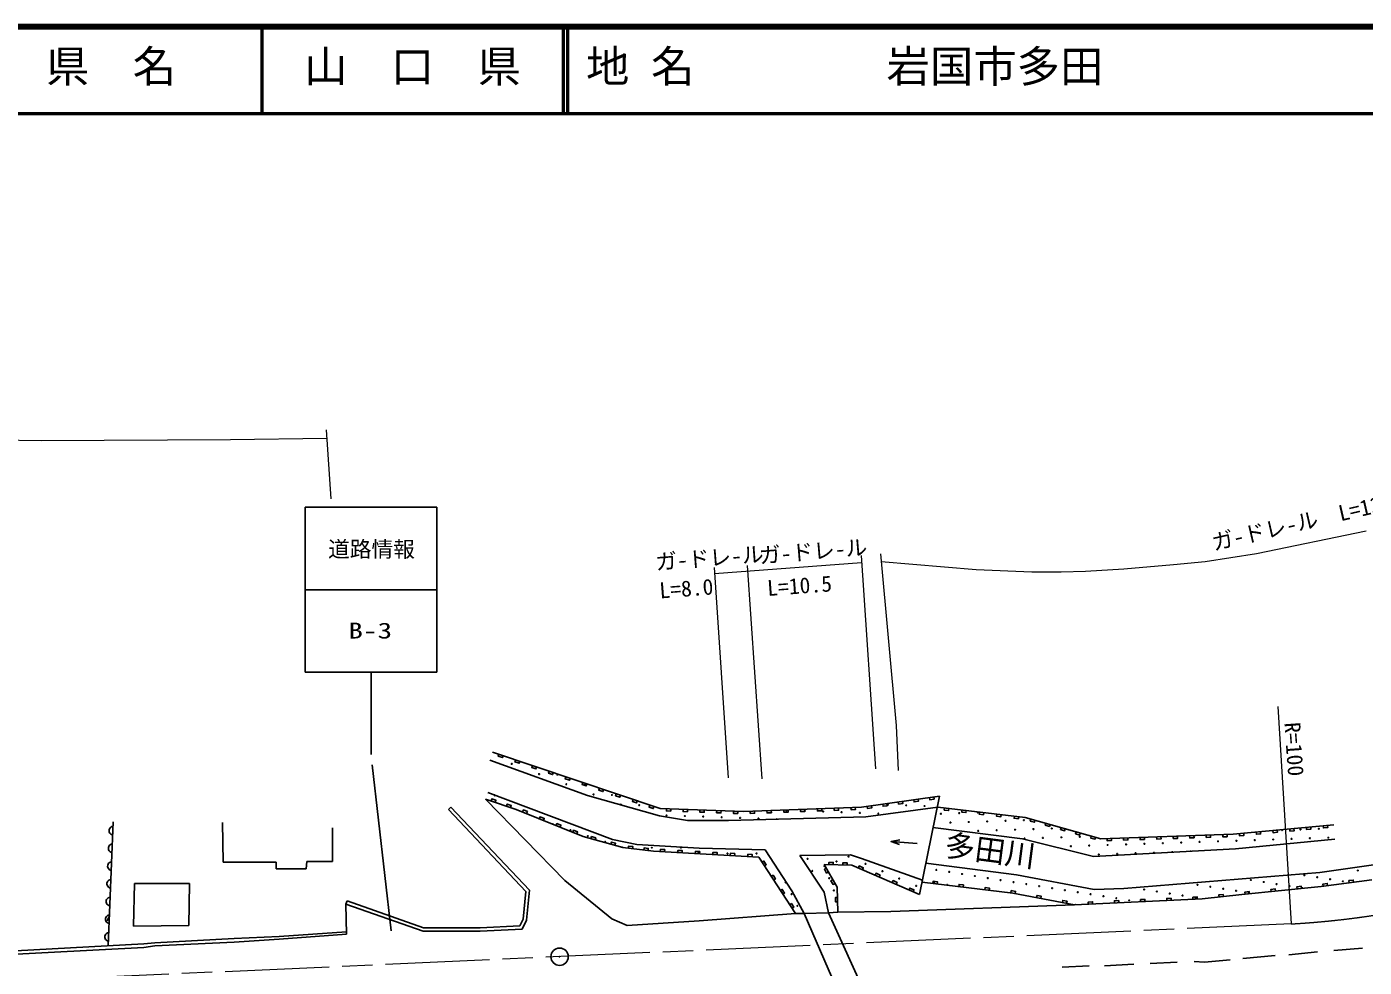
# Model space of a CAD drawing. Units: millimetres, scale not verified. Extents: x 40000 to 680000, y 20000 to 380000.
# Drawn here: x 305912 to 460090, y 271566 to 380000 of the extents above; entities that cross this region are included whole.
import ezdxf
from ezdxf.enums import TextEntityAlignment as Align

# ---------------------------------------------------------------- set-up
doc = ezdxf.new("R2010")
doc.units = ezdxf.units.MM
doc.header["$LTSCALE"] = 1000
doc.linetypes.add('CHAIN', pattern=[18.5, 12, -1.5, 3.5, -1.5])
for name, color, linetype, lineweight in [('M-BGD', 7, 'Continuous', 25), ('M-BMK', 2, 'CHAIN', 13), ('M-BMK-SRVR', 3, 'Continuous', 25), ('M-STR-HTXT', 7, 'Continuous', 13), ('M-STR-STRC', 7, 'Continuous', 25), ('M-TTL', 2, 'Continuous', 140), ('M-TTL-LINE', 7, 'Continuous', 50), ('S-TTL-TXT', 7, 'Continuous', 13)]:
    doc.layers.add(name, color=color, linetype=linetype, lineweight=lineweight)
doc.styles.add('ＭＳ ゴシック', font='')
doc.styles.get('ＭＳ ゴシック').set_extended_font_data('MS Gothic')

# ---------------------------------------------------------------- blocks, each defined once
blk = doc.blocks.new('BUHIN9')
at = {"layer": 'M-BGD'}
blk.add_lwpolyline([(-233, 443), (-112, 461), (2, 453), (144, 420), (248, 351), (334, 263), (406, 126), (429, 5), (427, -120), (375, -257), (317, -356), (233, -443)], dxfattribs=at)
blk = doc.blocks.new('BUHIN18')
at = {"layer": 'M-BGD'}
blk.add_lwpolyline([(245, 49), (196, 294), (-294, 196), (-245, -49)], dxfattribs=at)
blk = doc.blocks.new('BUHIN19')
at = {"layer": 'M-BGD'}
blk.add_lwpolyline([(221, 117), (103, 338), (-338, 103), (-221, -117)], dxfattribs=at)
blk = doc.blocks.new('BUHIN20')
at = {"layer": 'M-BGD'}
blk.add_lwpolyline([(212, 133), (79, 345), (-345, 79), (-212, -133)], dxfattribs=at)
blk = doc.blocks.new('BUHIN21')
at = {"layer": 'M-BGD'}
blk.add_lwpolyline([(197, 154), (43, 351), (-351, 43), (-197, -154)], dxfattribs=at)
blk = doc.blocks.new('BUHIN22')
at = {"layer": 'M-BGD'}
blk.add_lwpolyline([(230, 99), (131, 328), (-328, 131), (-230, -99)], dxfattribs=at)
blk = doc.blocks.new('BUHIN23')
at = {"layer": 'M-BGD'}
blk.add_lwpolyline([(242, 62), (181, 304), (-304, 181), (-242, -62)], dxfattribs=at)
blk = doc.blocks.new('BUHIN24')
at = {"layer": 'M-BGD'}
blk.add_lwpolyline([(212, 132), (80, 344), (-344, 80), (-212, -132)], dxfattribs=at)
blk = doc.blocks.new('BUHIN25')
at = {"layer": 'M-BGD'}
blk.add_lwpolyline([(204, 145), (59, 349), (-349, 59), (-204, -145)], dxfattribs=at)
blk = doc.blocks.new('BUHIN26')
at = {"layer": 'M-BGD'}
blk.add_lwpolyline([(-248, -28), (-220, -277), (277, -220), (248, 28)], dxfattribs=at)
blk = doc.blocks.new('BUHIN27')
at = {"layer": 'M-BGD'}
blk.add_lwpolyline([(-220, -119), (-100, -339), (339, -100), (220, 119)], dxfattribs=at)
blk = doc.blocks.new('BUHIN28')
at = {"layer": 'M-BGD'}
blk.add_lwpolyline([(217, -124), (341, 92), (-92, 341), (-217, 124)], dxfattribs=at)
blk = doc.blocks.new('BUHIN30')
at = {"layer": 'M-BGD'}
blk.add_lwpolyline([(-223, 114), (-336, -109), (109, -336), (223, -114)], dxfattribs=at)
blk = doc.blocks.new('BUHIN31')
at = {"layer": 'M-BGD'}
blk.add_lwpolyline([(-223, -113), (-110, -336), (336, -110), (223, 113)], dxfattribs=at)
blk = doc.blocks.new('BUHIN32')
at = {"layer": 'M-BGD'}
blk.add_lwpolyline([(-230, -99), (-131, -328), (328, -131), (230, 99)], dxfattribs=at)
blk = doc.blocks.new('BUHIN33')
at = {"layer": 'M-BGD'}
blk.add_lwpolyline([(-242, -62), (-180, -305), (305, -180), (242, 62)], dxfattribs=at)
blk = doc.blocks.new('BUHIN34')
at = {"layer": 'M-BGD'}
blk.add_lwpolyline([(-248, -34), (-213, -282), (282, -213), (248, 34)], dxfattribs=at)
blk = doc.blocks.new('BUHIN35')
at = {"layer": 'M-BGD'}
blk.add_lwpolyline([(-245, -50), (-195, -295), (295, -195), (245, 50)], dxfattribs=at)
blk = doc.blocks.new('BUHIN36')
at = {"layer": 'M-BMK-SRVR'}
blk.add_circle((0, 0), 30, dxfattribs=at)
blk = doc.blocks.new('BUHIN44')
at = {"color": 7, "linetype": 'Continuous', "lineweight": 25}
blk.add_lwpolyline([(95, -231), (326, -136), (136, 326), (-95, 231)], dxfattribs=at)
blk = doc.blocks.new('BUHIN45')
at = {"color": 7, "linetype": 'Continuous', "lineweight": 25}
blk.add_lwpolyline([(89, -234), (323, -145), (145, 323), (-89, 234)], dxfattribs=at)
blk = doc.blocks.new('BUHIN47')
at = {"color": 7, "linetype": 'Continuous', "lineweight": 25}
blk.add_lwpolyline([(76, -238), (314, -163), (163, 314), (-76, 238)], dxfattribs=at)
blk = doc.blocks.new('BUHIN48')
at = {"color": 7, "linetype": 'Continuous', "lineweight": 25}
blk.add_lwpolyline([(18, -249), (268, -231), (231, 268), (-18, 249)], dxfattribs=at)
blk = doc.blocks.new('BUHIN49')
at = {"color": 7, "linetype": 'Continuous', "lineweight": 25}
blk.add_lwpolyline([(35, -248), (283, -212), (212, 283), (-35, 248)], dxfattribs=at)

msp = doc.modelspace()

# ---------------------------------------------------------------- linework, layer by layer
at = {"layer": 'M-BGD'}
for p, q in [((378936, 289857), (359610, 296382)), ((359610, 296382), (378936, 289857)), ((359294, 295445), (370554, 291381)), ((370554, 291381), (359294, 295445)), ((359080, 291733), (373433, 286301)), ((354806, 290026), (354515, 289751)), ((363866, 280459), (354806, 290026)), ((358786, 290957), (359040, 290873)), ((358786, 290957), (367930, 281559)), ((359040, 290873), (362342, 289772)), ((370554, 291381), (378852, 289010)), ((370554, 291381), (378852, 289010)), ((378852, 289010), (370554, 291381)), ((388588, 289518), (378936, 289857)), ((388588, 289518), (378936, 289857)), ((378936, 289857), (388588, 289518)), ((402135, 290026), (388588, 289518)), ((388588, 289518), (402135, 290026)), ((411110, 291296), (402135, 290026)), ((402135, 290026), (411110, 291296)), ((402643, 288925), (410940, 290026)), ((410940, 290026), (402643, 288925)), ((411110, 291296), (408824, 279951)), ((410940, 290026), (421016, 288841)), ((315291, 274049), (315860, 288333)), ((363450, 280316), (354515, 289751)), ((362342, 289772), (370046, 286639)), ((378852, 289010), (382069, 288502)), ((378852, 289010), (382069, 288502)), ((382069, 288502), (378852, 289010)), ((382069, 288502), (386810, 288502)), ((382069, 288502), (386810, 288502)), ((386810, 288502), (382069, 288502)), ((386810, 288502), (402643, 288925)), ((402643, 288925), (386810, 288502)), ((421016, 288841), (429736, 286385)), ((421016, 288841), (429736, 286385)), ((328475, 288248), (328560, 283676)), ((341175, 283761), (341175, 287655)), ((410377, 287661), (420677, 286385)), ((429736, 286385), (444976, 286893)), ((429736, 286385), (444976, 286893)), ((444976, 286893), (456576, 287994)), ((370046, 286639), (374618, 285369)), ((373433, 286301), (376227, 285708)), ((374618, 285369), (378174, 284946)), ((376227, 285708), (383424, 285285)), ((383424, 285285), (391044, 285115)), ((408535, 285835), (405544, 286064)), ((420677, 286385), (428890, 284353)), ((420677, 286385), (428890, 284353)), ((445230, 285200), (456709, 286331)), ((338127, 282914), (338212, 283761)), ((338212, 283761), (341175, 283761)), ((378174, 284946), (390282, 284269)), ((390282, 284269), (394515, 277749)), ((391044, 285115), (394092, 280374)), ((400865, 284523), (395023, 284438)), ((395023, 284438), (397817, 280205)), ((402135, 284099), (400865, 284523)), ((409159, 281615), (402135, 284099)), ((428890, 284353), (445230, 285200)), ((454967, 282491), (469191, 284523)), ((328560, 283676), (334656, 283676)), ((334656, 283676), (334656, 282914)), ((334656, 282914), (338127, 282914)), ((397817, 283422), (401034, 283337)), ((399341, 280797), (397817, 283422)), ((401034, 283337), (408824, 279951)), ((409552, 283563), (420000, 282237)), ((420000, 282237), (428974, 280543)), ((432361, 280628), (454967, 282491)), ((318230, 276310), (318315, 281221)), ((318315, 281221), (324665, 281221)), ((324665, 281221), (324580, 276395)), ((367930, 281559), (373348, 277157)), ((399426, 277919), (399341, 280797)), ((419576, 280120), (409113, 281385)), ((428974, 280543), (432361, 280628)), ((428974, 280543), (432361, 280628)), ((455136, 280882), (445992, 279951)), ((460978, 281644), (455136, 280882)), ((460978, 281644), (455136, 280882)), ((342832, 279227), (342699, 278850)), ((342832, 279227), (351657, 276117)), ((363136, 277099), (363450, 280316)), ((363527, 276987), (363866, 280459)), ((394092, 280374), (395531, 277749)), ((397817, 280205), (398325, 277834)), ((426688, 278765), (419576, 280120)), ((441420, 279443), (426688, 278765)), ((445992, 279951), (441420, 279443)), ((445992, 279951), (441420, 279443)), ((342699, 278850), (342784, 275379)), ((342699, 278850), (351589, 275717)), ((394515, 277749), (383424, 276903)), ((394515, 277749), (395531, 277749)), ((395531, 277749), (398325, 277834)), ((399680, 268182), (395531, 277749)), ((399426, 277919), (398325, 277834)), ((398325, 277834), (402728, 268182)), ((405522, 278003), (399426, 277919)), ((405522, 278003), (426688, 278765)), ((315436, 277495), (315182, 276903)), ((324580, 276395), (318230, 276310)), ((351657, 276117), (358182, 276117)), ((358182, 276117), (362765, 276358)), ((362765, 276358), (363136, 277099)), ((363019, 275971), (363527, 276987)), ((373348, 277157), (375126, 276395)), ((383424, 276903), (375126, 276395)), ((329830, 274871), (320686, 274363)), ((329830, 274447), (320686, 274024)), ((334994, 275125), (329830, 274871)), ((334994, 274786), (329830, 274447)), ((334994, 275125), (342777, 275661)), ((334994, 274786), (342784, 275379)), ((351589, 275717), (352097, 275717)), ((351589, 275717), (358193, 275717)), ((354806, 275717), (355399, 275717)), ((355399, 275717), (355907, 275717)), ((358193, 275717), (357600, 275717)), ((358193, 275717), (363019, 275971)), ((319416, 274278), (285803, 272415)), ((319416, 273855), (285803, 272077)), ((320686, 274363), (319416, 274278)), ((320686, 274024), (319416, 273855)), ((449802, 272923), (446077, 272585)), ((454713, 273347), (451411, 273008)), ((459878, 273770), (456576, 273516)), ((428382, 271738), (425249, 271569)), ((433546, 271907), (430160, 271738)), ((438542, 272161), (435409, 271992)), ((441674, 272161), (440489, 272246)), ((444638, 272415), (441674, 272161))]:
    msp.add_line(p, q, dxfattribs=at)
for points in [[(406519, 285701), (405544, 286064), (406563, 286272)], [(399376, 279608), (399126, 279600), (399141, 279100), (399391, 279108)], [(443848, 279713), (443821, 279961), (443324, 279906), (443351, 279657)]]:
    msp.add_lwpolyline(points, dxfattribs=at)
for centre in [(361825, 295014), (364968, 293842), (367088, 293768), (368111, 292670), (370231, 292596), (371253, 291499), (373373, 291424), (376516, 290253), (405174, 290307), (407294, 290233), (409414, 290158), (379659, 289081), (381779, 289006), (383899, 288932), (386019, 288857), (388139, 288783), (390259, 288709), (395596, 289582), (397716, 289508), (399836, 289433), (401956, 289359), (404076, 289285), (411288, 289264), (413408, 289335), (414503, 288310), (415528, 289406), (416623, 288381), (418743, 288452), (420864, 288522), (368576, 287367), (412383, 288240), (415599, 287286), (417719, 287356), (419839, 287427), (421959, 287498), (424079, 287568), (452736, 287462), (454857, 287533), (370588, 286696), (372601, 286026), (377967, 285355), (381322, 285355), (420934, 286402), (423054, 286473), (425175, 286544), (426270, 285519), (427295, 286614), (428390, 285589), (430510, 285660), (432630, 285731), (434751, 285801), (436871, 285872), (438991, 285943), (441111, 286013), (443231, 286084), (445351, 286155), (447471, 286225), (449592, 286296), (451712, 286367), (453832, 286437), (455952, 286508), (386688, 284685), (390042, 284685), (395916, 284066), (399257, 283770), (400653, 284320), (429486, 284565), (431606, 284635), (433726, 284706), (435846, 284777), (396466, 282670), (397862, 283220), (402598, 283474), (404544, 282629), (410765, 282787), (412247, 282554), (413729, 282320), (453187, 282176), (459348, 282723), (398412, 281825), (406489, 281783), (408435, 280938), (410532, 281306), (415210, 282087), (416692, 281853), (418174, 281620), (419656, 281386), (421137, 281153), (422619, 280919), (424101, 280686), (440867, 281080), (442348, 280847), (443830, 280613), (447027, 281628), (448509, 281394), (449990, 281161), (451472, 280927), (454669, 281942), (456151, 281708), (457632, 281475), (394068, 279990), (398962, 280429), (425582, 280452), (427064, 280219), (428546, 279985), (430028, 279751), (431509, 279518), (432991, 279284), (434706, 280533), (436188, 280299), (437670, 280066), (439151, 279832), (440633, 279599), (445312, 280380), (446793, 280146), (394739, 278648)]:
    msp.add_circle(centre, 50, dxfattribs=at)
for centre, start, end in [((363945, 294939), 184.57688, 318.10739), ((359855, 291391), 93.41686, 45.12114), ((361867, 290720), 211.53473, 287.00326), ((374396, 290327), 285.87553, 222.2319), ((410511, 291181), 151.95202, 44.15616), ((392379, 288634), 20.68114, 162.37959), ((393476, 289657), 120.21464, 64.08049), ((366563, 288037), 356.74544, 138.99441), ((450616, 287392), 138.80143, 52.04241), ((374613, 285355), 9.77311, 147.62354), ((383334, 284685), 323.31598, 210.28347), ((437966, 284847), 334.05785, 211.87677), ((440086, 284918), 20.43015, 165.50447), ((393397, 281332), 177.14281, 245.5526), ((412014, 281072), 305.05167, 221.15259), ((413495, 280838), 12.60152, 153.60274), ((452954, 280694), 322.85312, 228.774), ((425349, 278970), 65.5246, 92.9016), ((426831, 278737), 46.17818, 139.09183)]:
    msp.add_arc(centre, 50, start, end, dxfattribs=at)
at = {"layer": 'M-BMK'}
msp.add_line((451665, 276564), (249650, 267505), dxfattribs=at)
msp.add_arc((446063, 376407), 100000, 273.21144, 281.32678, dxfattribs=at)
at = {"layer": 'M-BMK-SRVR'}
msp.add_circle((367335, 272782), 1000, dxfattribs=at)
at = {"layer": 'M-STR-HTXT'}
for p, q in [((340431, 333522), (340965, 325568)), ((307562, 332275), (287496, 332444)), ((329406, 332359), (307562, 332275)), ((340498, 332529), (329406, 332359)), ((460301, 321861), (447686, 319236)), ((404336, 319247), (406114, 299424)), ((447686, 319236), (441759, 318305)), ((386792, 293401), (385177, 317646)), ((385202, 316950), (402135, 318220)), ((390697, 293303), (389009, 317879)), ((402079, 319045), (403741, 294444)), ((415343, 317373), (404421, 318305)), ((438118, 317966), (432361, 317458)), ((441759, 318305), (438118, 317966)), ((421778, 317119), (415343, 317373)), ((425164, 317119), (421778, 317119)), ((427958, 317204), (425164, 317119)), ((432361, 317458), (427958, 317204)), ((450141, 301625), (451665, 276564)), ((406114, 299424), (406368, 294259))]:
    msp.add_line(p, q, dxfattribs=at)
at = {"layer": 'M-STR-STRC'}
for p, q in [((338002, 315098), (338002, 324598)), ((338002, 324598), (353202, 324598)), ((353202, 324598), (353202, 315098)), ((353202, 315098), (338002, 315098)), ((338002, 305598), (338002, 315098)), ((338002, 315098), (353202, 315098)), ((353202, 315098), (353202, 305598)), ((353202, 305598), (338002, 305598)), ((345602, 305598), (345602, 296098)), ((345738, 294908), (347916, 275779))]:
    msp.add_line(p, q, dxfattribs=at)
at = {"layer": 'M-TTL'}
msp.add_line((680000, 380000), (40000, 380000), dxfattribs=at)
at = {"layer": 'M-TTL-LINE'}
for p, q in [((333000, 380000), (333000, 370000)), ((367750, 380000), (367750, 370000)), ((368250, 380000), (368250, 370000)), ((40000, 370000), (680000, 370000))]:
    msp.add_line(p, q, dxfattribs=at)

# ---------------------------------------------------------------- block references
at = {"rotation": 149.99986}
for name, p in [('BUHIN18', (360577, 296056)), ('BUHIN18', (362509, 295403)), ('BUHIN18', (364442, 294751)), ('BUHIN18', (366374, 294098)), ('BUHIN18', (368307, 293446)), ('BUHIN18', (370239, 292793)), ('BUHIN18', (372172, 292141)), ('BUHIN18', (374104, 291488)), ('BUHIN21', (410212, 291169)), ('BUHIN35', (359675, 290660)), ('BUHIN35', (361453, 290068)), ('BUHIN18', (376037, 290836)), ('BUHIN18', (377969, 290183)), ('BUHIN19', (379901, 289823)), ('BUHIN19', (381831, 289755)), ('BUHIN19', (383762, 289687)), ('BUHIN20', (393426, 289699)), ('BUHIN20', (395361, 289772)), ('BUHIN20', (397296, 289844)), ('BUHIN20', (399232, 289917)), ('BUHIN20', (401167, 289989)), ('BUHIN21', (403032, 290153)), ('BUHIN21', (404827, 290407)), ('BUHIN21', (406622, 290661)), ('BUHIN21', (408417, 290915)), ('BUHIN22', (411947, 289907)), ('BUHIN22', (413963, 289670)), ('BUHIN34', (363305, 289380)), ('BUHIN34', (365231, 288597)), ('BUHIN19', (385692, 289619)), ('BUHIN19', (387623, 289552)), ('BUHIN20', (389555, 289554)), ('BUHIN20', (391491, 289627)), ('BUHIN22', (415978, 289433)), ('BUHIN22', (417993, 289196)), ('BUHIN22', (420008, 288959)), ('BUHIN23', (421888, 288595)), ('BUHIN9', (315819, 287312)), ('BUHIN34', (367157, 287814)), ('BUHIN34', (369083, 287030)), ('BUHIN23', (423632, 288104)), ('BUHIN23', (425376, 287613)), ('BUHIN23', (427120, 287122)), ('BUHIN23', (428864, 286630)), ('BUHIN24', (436403, 286607)), ('BUHIN24', (438308, 286670)), ('BUHIN24', (440213, 286734)), ('BUHIN24', (442118, 286797)), ('BUHIN24', (444023, 286861)), ('BUHIN25', (445942, 286984)), ('BUHIN25', (447876, 287168)), ('BUHIN25', (449809, 287351)), ('BUHIN25', (451742, 287535)), ('BUHIN25', (453676, 287718)), ('BUHIN25', (455609, 287902)), ('BUHIN9', (315738, 285272)), ('BUHIN33', (371189, 286321)), ('BUHIN33', (373475, 285686)), ('BUHIN32', (375507, 285263)), ('BUHIN32', (377285, 285051)), ('BUHIN31', (379183, 284889)), ('BUHIN31', (381201, 284776)), ('BUHIN24', (430688, 286416)), ('BUHIN24', (432593, 286480)), ('BUHIN24', (434498, 286543)), ('BUHIN9', (315657, 283231)), ('BUHIN31', (383219, 284664)), ('BUHIN31', (385237, 284551)), ('BUHIN31', (387255, 284438)), ('BUHIN31', (389273, 284325)), ('BUHIN30', (390811, 283454)), ('BUHIN27', (398621, 283400)), ('BUHIN27', (400229, 283358)), ('BUHIN30', (391869, 281824)), ('BUHIN28', (398198, 282765)), ('BUHIN26', (402007, 282913)), ('BUHIN26', (403955, 282067)), ('BUHIN9', (315576, 281191)), ('BUHIN28', (398960, 281453)), ('BUHIN26', (405902, 281220)), ('BUHIN26', (407850, 280374)), ('BUHIN9', (315494, 279150)), ('BUHIN30', (392927, 280194)), ('BUHIN9', (315413, 277110)), ('BUHIN30', (393986, 278564)), ('BUHIN9', (315332, 275069)), ('BUHIN36', (367335, 272782))]:
    msp.add_blockref(name, p, dxfattribs=at)
at = {"layer": 'M-BGD', "rotation": 74.99993}
for name, p in [('BUHIN49', (410611, 281204)), ('BUHIN49', (413609, 280842)), ('BUHIN49', (416606, 280479)), ('BUHIN45', (449605, 280319)), ('BUHIN45', (452608, 280624)), ('BUHIN44', (455610, 280944)), ('BUHIN44', (458604, 281334)), ('BUHIN48', (419603, 280115)), ('BUHIN48', (422569, 279549)), ('BUHIN48', (425535, 278984)), ('BUHIN47', (428531, 278850)), ('BUHIN47', (431547, 278988)), ('BUHIN47', (434563, 279127)), ('BUHIN47', (437579, 279266)), ('BUHIN47', (440595, 279405)), ('BUHIN45', (446601, 280013))]:
    msp.add_blockref(name, p, dxfattribs=at)

# ---------------------------------------------------------------- texts
at = {"layer": 'M-BGD', "style": 'ＭＳ ゴシック'}
msp.add_text('多田川', height=2566, rotation=352.533, dxfattribs=at).set_placement((411495, 283674), align=Align.BOTTOM_LEFT)
at = {"layer": 'M-STR-HTXT', "style": 'ＭＳ ゴシック'}
for s, rotation, p in [('ガ-ドレ-ル\u3000L=131.0', 13, (442876, 319067)), ('ガ-ドレ-ル', 4.7, (390451, 317560)), ('ガ-ドレ-ル', 4.4, (378486, 316819)), ('L=8.0', 4.3, (378945, 313537)), ('L=10.5', 4.2, (391368, 313819)), ('R=100', 274.1, (450329, 299713))]:
    msp.add_text(s, height=1833, rotation=rotation, dxfattribs=at).set_placement(p, align=Align.BOTTOM_LEFT)
at = {"layer": 'M-STR-STRC', "style": 'ＭＳ ゴシック'}
msp.add_text('道路情報', height=1833, dxfattribs=at).set_placement((340650, 318306), align=Align.BOTTOM_LEFT)
at = {"layer": 'M-STR-STRC', "style": 'ＭＳ ゴシック', "width": 1.35}
msp.add_text('B-3', height=1833, dxfattribs=at).set_placement((342979, 308916), align=Align.BOTTOM_LEFT)
at = {"layer": 'S-TTL-TXT', "style": 'ＭＳ ゴシック'}
for s, p in [('県\u3000名', (308125, 372500)), ('地 名', (370380, 372500)), ('岩国市多田', (405024, 372500)), ('山\u3000口\u3000県', (337875, 372500))]:
    msp.add_text(s, height=3666, dxfattribs=at).set_placement(p, align=Align.BOTTOM_LEFT)

doc.saveas('drawing.dxf')
